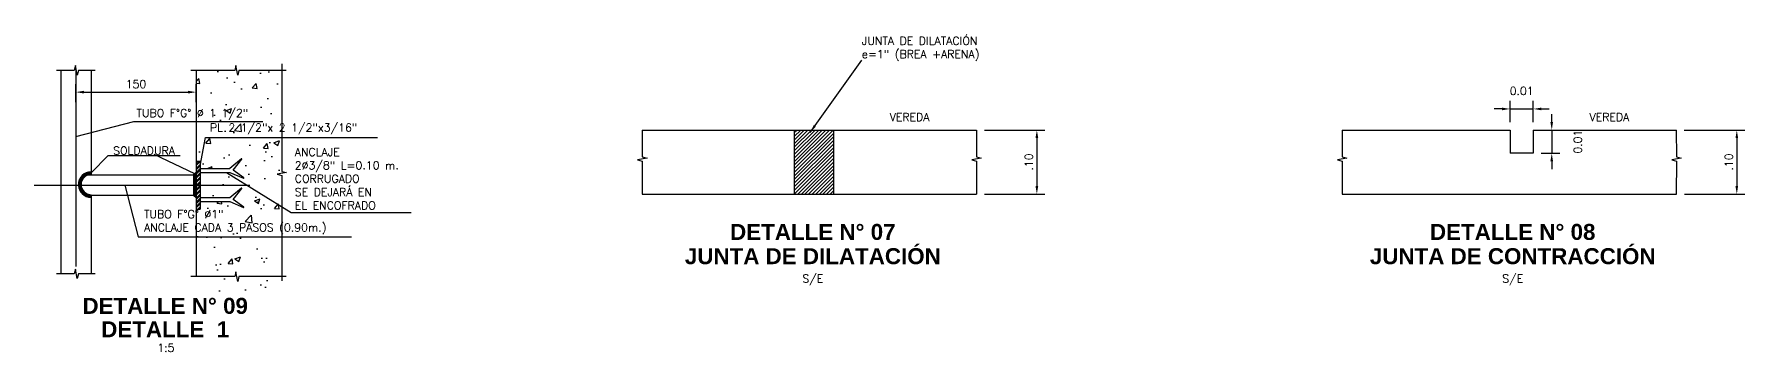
# Model space of a CAD drawing. Header units: metres. Extents: x -90 to 2507, y -28 to 972.
# Drawn here: x 145.568 to 147.705, y 179.336 to 179.733 of the extents above; entities that cross this region are included whole.
import ezdxf
from ezdxf.enums import TextEntityAlignment as Align

# ---------------------------------------------------------------- set-up
doc = ezdxf.new("R2010")
doc.units = ezdxf.units.M
doc.linetypes.add('CENTER', pattern=[50.8, 31.75, -6.35, 6.35, -6.35])
doc.linetypes.add('HIDDEN', pattern=[9.525, 6.35, -3.175])
for name, color, linetype in [('C-DETALLE-01', 1, 'Continuous'), ('C-DETALLE-02', 2, 'Continuous'), ('C-DETALLE-03', 3, 'Continuous'), ('G-achurado', 9, 'Continuous'), ('G-acotado', 8, 'Continuous'), ('G-ejes', 9, 'CENTER'), ('G-proyecciones', 2, 'HIDDEN'), ('G-SIMBOLOGIA', 2, 'Continuous'), ('G-textos-notas', 7, 'Continuous'), ('G-textos-titulos', 4, 'Continuous')]:
    doc.layers.add(name, color=color, linetype=linetype)
doc.styles.add('01COTAS', font='romans.shx')
doc.styles.add('5-NOTAS', font='romans.shx', dxfattribs={"height": 0.01})
doc.styles.add('5-TITULO', font='arialbd.ttf', dxfattribs={"height": 0.02})
doc.dimstyles.new('DIM-2-PLANTA', dxfattribs={"dimscale": 0.002, "dimtxt": 2, "dimasz": 2, "dimexe": 2, "dimexo": 2, "dimgap": 1, "dimtad": 1, "dimzin": 1, "dimdsep": 46, "dimtxsty": '01COTAS', "dimcen": 25, "dimclrd": 9, "dimclre": 9, "dimclrt": 7, "dimadec": 0, "dimazin": 0, "dimtfac": 1, "dimtmove": 2, "dimatfit": 3, "dimfxl": 1, "dimtolj": 1, "dimtzin": 0, "dimarcsym": 0})
doc.dimstyles.new('DIM-5-PLANTA', dxfattribs={"dimscale": 0.005, "dimtxt": 2, "dimasz": 2, "dimexe": 2, "dimexo": 2, "dimgap": 1, "dimtad": 1, "dimdec": 0, "dimlfac": 1000, "dimdsep": 46, "dimtxsty": '01COTAS', "dimcen": 25, "dimclrd": 9, "dimclre": 9, "dimclrt": 7, "dimadec": 0, "dimazin": 0, "dimtfac": 1, "dimtdec": 0, "dimtmove": 2, "dimatfit": 3, "dimfxl": 1, "dimtolj": 1, "dimtzin": 0, "dimarcsym": 0})

# ---------------------------------------------------------------- blocks, each defined once
blk = doc.blocks.new('*D339')
at = {"layer": 'Defpoints', "color": 0, "transparency": 16777216}
for p in [(145.7702, 179.6608), (145.6201, 179.6384), (145.7702, 179.6384)]:
    blk.add_point(p, dxfattribs=at)
at = {"layer": 'G-acotado', "color": 9, "lineweight": -2, "transparency": 16777216}
for p, q in [((145.6201, 179.6484), (145.6201, 179.6708)), ((145.7702, 179.6484), (145.7702, 179.6708)), ((145.6301, 179.6608), (145.7602, 179.6608))]:
    blk.add_line(p, q, dxfattribs=at)
at = {"layer": 'G-acotado', "color": 9, "transparency": 16777216}
for points in [[(145.6301, 179.6625), (145.6301, 179.6591), (145.6201, 179.6608)], [(145.7602, 179.6625), (145.7602, 179.6591), (145.7702, 179.6608)]]:
    blk.add_solid(points, dxfattribs=at)
at = {"layer": 'G-acotado', "color": 7, "transparency": 16777216, "insert": (145.6951, 179.6708), "char_height": 0.01, "attachment_point": 5, "style": '01COTAS'}
blk.add_mtext('\\A1;150', dxfattribs=at)
blk = doc.blocks.new('*D344')
at = {"layer": 'Defpoints', "color": 0, "transparency": 16777216}
for p in [(146.745, 179.6134), (146.7452, 179.5334), (146.8206, 179.5334)]:
    blk.add_point(p, dxfattribs=at)
at = {"layer": 'G-acotado', "color": 9, "lineweight": -2, "transparency": 16777216}
for p, q in [((146.755, 179.6134), (146.8306, 179.6134)), ((146.8206, 179.6034), (146.8206, 179.5434)), ((146.7552, 179.5334), (146.8306, 179.5334))]:
    blk.add_line(p, q, dxfattribs=at)
at = {"layer": 'G-acotado', "color": 9, "transparency": 16777216}
for points in [[(146.8189, 179.6034), (146.8223, 179.6034), (146.8206, 179.6134)], [(146.8189, 179.5434), (146.8223, 179.5434), (146.8206, 179.5334)]]:
    blk.add_solid(points, dxfattribs=at)
at = {"layer": 'G-acotado', "color": 7, "transparency": 16777216, "insert": (146.8106, 179.5734), "char_height": 0.01, "attachment_point": 5, "rotation": 90, "style": '01COTAS'}
blk.add_mtext('\\A1;.10', dxfattribs=at)
blk = doc.blocks.new('*D345')
at = {"layer": 'Defpoints', "color": 0, "transparency": 16777216}
for p in [(147.6195, 179.6134), (147.6196, 179.5334), (147.6951, 179.5334)]:
    blk.add_point(p, dxfattribs=at)
at = {"layer": 'G-acotado', "color": 9, "lineweight": -2, "transparency": 16777216}
for p, q in [((147.6295, 179.6134), (147.7051, 179.6134)), ((147.6951, 179.6034), (147.6951, 179.5434)), ((147.6296, 179.5334), (147.7051, 179.5334))]:
    blk.add_line(p, q, dxfattribs=at)
at = {"layer": 'G-acotado', "color": 9, "transparency": 16777216}
for points in [[(147.6934, 179.6034), (147.6967, 179.6034), (147.6951, 179.6134)], [(147.6934, 179.5434), (147.6967, 179.5434), (147.6951, 179.5334)]]:
    blk.add_solid(points, dxfattribs=at)
at = {"layer": 'G-acotado', "color": 7, "transparency": 16777216, "insert": (147.6851, 179.5734), "char_height": 0.01, "attachment_point": 5, "rotation": 90, "style": '01COTAS'}
blk.add_mtext('\\A1;.10', dxfattribs=at)
blk = doc.blocks.new('*D554')
at = {"layer": 'Defpoints', "color": 0, "transparency": 16777216}
for p in [(147.4408, 179.6398), (147.4118, 179.6134), (147.4408, 179.6134)]:
    blk.add_point(p, dxfattribs=at)
at = {"layer": 'G-acotado', "color": 9, "lineweight": -2, "transparency": 16777216}
for p, q in [((147.4118, 179.6234), (147.4118, 179.6498)), ((147.4408, 179.6234), (147.4408, 179.6498)), ((147.4018, 179.6398), (147.3918, 179.6398)), ((147.4118, 179.6398), (147.4408, 179.6398)), ((147.4508, 179.6398), (147.4608, 179.6398))]:
    blk.add_line(p, q, dxfattribs=at)
at = {"layer": 'G-acotado', "color": 9, "transparency": 16777216}
for points in [[(147.4018, 179.6414), (147.4018, 179.6381), (147.4118, 179.6398)], [(147.4508, 179.6414), (147.4508, 179.6381), (147.4408, 179.6398)]]:
    blk.add_solid(points, dxfattribs=at)
at = {"layer": 'G-acotado', "color": 7, "transparency": 16777216, "insert": (147.4263, 179.6623), "char_height": 0.01, "attachment_point": 5, "style": '01COTAS'}
blk.add_mtext('\\A1;0.01', dxfattribs=at)
blk = doc.blocks.new('*D555')
at = {"layer": 'Defpoints', "color": 0, "transparency": 16777216}
for p in [(147.4408, 179.6134), (147.4408, 179.5844), (147.4639, 179.5844)]:
    blk.add_point(p, dxfattribs=at)
at = {"layer": 'G-acotado', "color": 9, "lineweight": -2, "transparency": 16777216}
for p, q in [((147.4639, 179.6234), (147.4639, 179.6334)), ((147.4508, 179.6134), (147.4739, 179.6134)), ((147.4639, 179.6134), (147.4639, 179.5844)), ((147.4508, 179.5844), (147.4739, 179.5844)), ((147.4639, 179.5744), (147.4639, 179.5644))]:
    blk.add_line(p, q, dxfattribs=at)
at = {"layer": 'G-acotado', "color": 9, "transparency": 16777216}
for points in [[(147.4622, 179.6234), (147.4655, 179.6234), (147.4639, 179.6134)], [(147.4622, 179.5744), (147.4655, 179.5744), (147.4639, 179.5844)]]:
    blk.add_solid(points, dxfattribs=at)
at = {"layer": 'G-acotado', "color": 7, "transparency": 16777216, "insert": (147.4964, 179.5989), "char_height": 0.01, "attachment_point": 5, "rotation": 90, "style": '01COTAS'}
blk.add_mtext('\\A1;0.01', dxfattribs=at)

msp = doc.modelspace()

# ---------------------------------------------------------------- hatches: boundary and pattern name
h = msp.add_hatch()
h.set_pattern_fill('ANSI31', color=8, scale=0.001)
h.set_pattern_definition([(45, (146.517457, 179.5334172), (-0.00224506, 0.00224506), [])])
h.paths.add_polyline_path([(146.5664, 179.6134), (146.5175, 179.6134), (146.5175, 179.5334), (146.5664, 179.5334)])
at = {"layer": 'G-achurado'}
h = msp.add_hatch(dxfattribs=at)
h.set_pattern_fill('AR-CONC', color=256, scale=0.01, style=0)
h.set_pattern_definition([(50, (111.386703, 185.492424), (0.07172602, -0.00627521), [0.0075, -0.0825]), (355, (111.3867, 185.492424), (-0.01387513, 0.07521921), [0.006, -0.066]), (100.4514, (111.39268, 185.4919), (0.05785094, 0.06894395), [0.00637402, -0.07011421]), (46.1842, (111.3867, 185.51242), (0.1067241, -0.0165519), [0.01125, -0.12375]), (96.6356, (111.3956, 185.51104), (0.09346627, 0.0974118), [0.00956103, -0.1051713]), (351.1842, (111.3867, 185.51242), (0.0934662, 0.09741186), [0.009, -0.099]), (21, (111.396703, 185.507424), (0.05969071, -0.04026189), [0.0075, -0.0825]), (326, (111.3967, 185.507424), (0.02433153, 0.072515), [0.006, -0.066]), (71.4514, (111.40168, 185.50407), (0.08402226, 0.03225305), [0.00637402, -0.07011421]), (37.5, (111.386703, 185.492424), (0.001215986, 0.033289385), [0, -0.0652, 0, -0.067, 0, -0.06625]), (7.5, (111.386703, 185.492424), (0.026306954, 0.03944117), [0, -0.0382, 0, -0.0637, 0, -0.02525]), (327.5, (111.364403, 185.492424), (0.053382244, -0.002255487), [0, -0.025, 0, -0.078, 0, -0.1035]), (317.5, (111.354403, 185.492424), (0.05831862, 0.0100105), [0, -0.0325, 0, -0.0518, 0, -0.0735])])
h.paths.add_polyline_path([(145.7702, 179.4017), (145.8162, 179.4017), (145.8201, 179.4165), (145.8256, 179.3868), (145.8294, 179.4017), (145.8773, 179.4017), (145.8773, 179.5425), (145.8624, 179.5463), (145.8921, 179.5518), (145.8773, 179.5558), (145.8773, 179.688), (145.8294, 179.688), (145.8256, 179.6731), (145.8201, 179.7028), (145.8162, 179.688), (145.7702, 179.688), (145.7702, 179.5746), (145.7752, 179.5746), (145.7752, 179.5655), (145.8124, 179.5655), (145.8268, 179.5773, -0.891175), (145.8272, 179.5769), (145.8166, 179.5632), (145.8297, 179.5535, -0.891175), (145.8294, 179.5531), (145.8122, 179.5605), (145.7752, 179.5605), (145.7752, 179.529), (145.8124, 179.529), (145.8268, 179.5407, -0.891175), (145.8272, 179.5404), (145.8166, 179.5267), (145.8297, 179.517, -0.891175), (145.8294, 179.5165), (145.8122, 179.524), (145.7752, 179.524), (145.7752, 179.5146), (145.7702, 179.5146)])
h = msp.add_hatch(dxfattribs=at)
h.set_pattern_fill('ANSI31', color=256, scale=0.001, style=0)
h.set_pattern_definition([(45, (111.39170326, 185.49309046), (-8.838834765e-05, 8.838834765e-05), [])])
h.paths.add_polyline_path([(145.6392, 179.558), (145.6392, 179.5613, 1), (145.6392, 179.5293), (145.6392, 179.5326, -1)])
h = msp.add_hatch(dxfattribs=at)
h.set_pattern_fill('ANSI31', color=256, scale=0.001, style=0)
h.set_pattern_definition([(45, (111.38670326, 185.4924238), (-8.838834765e-05, 8.838834765e-05), [])])
h.paths.add_polyline_path([(145.7702, 179.5573), (145.7671, 179.5573), (145.7671, 179.5319), (145.7702, 179.5319)])
h.paths.add_polyline_path([(145.7702, 179.5573), (145.7702, 179.5603), (145.7671, 179.5573)])
h.paths.add_polyline_path([(145.7702, 179.5292), (145.7702, 179.5319), (145.7671, 179.5319)])
h = msp.add_hatch(dxfattribs=at)
h.set_pattern_fill('ANSI32', color=256, scale=0.01, style=0)
h.set_pattern_definition([(45, (111.3867033, 185.4924238), (-0.00265165043, 0.00265165043), []), (45, (111.388471, 185.4924238), (-0.00265165043, 0.00265165043), [])])
h.paths.add_polyline_path([(145.7752, 179.5746), (145.7702, 179.5746), (145.7702, 179.5146), (145.7752, 179.5146)])

# ---------------------------------------------------------------- linework, layer by layer
at = {"layer": 'C-DETALLE-01'}
for p, q in [((145.7702, 179.5746), (145.7752, 179.5746)), ((145.7752, 179.5746), (145.7752, 179.5146)), ((145.7702, 179.5146), (145.7752, 179.5146))]:
    msp.add_line(p, q, dxfattribs=at)
at = {"layer": 'C-DETALLE-02'}
for p, q in [((145.6011, 179.688), (145.6011, 179.4338)), ((145.6392, 179.688), (145.6392, 179.558)), ((145.6352, 179.5573), (145.7702, 179.5573)), ((145.6352, 179.5319), (145.7702, 179.5319)), ((145.6392, 179.5326), (145.6392, 179.4338))]:
    msp.add_line(p, q, dxfattribs=at)
msp.add_arc((145.6392, 179.5453), 0.0127, 90, 270, dxfattribs=at)
at = {"layer": 'C-DETALLE-03'}
for p, q in [((145.7702, 179.688), (145.7702, 179.5573)), ((145.7702, 179.5603), (145.7671, 179.5573)), ((145.7702, 179.5746), (145.7702, 179.5146)), ((145.7671, 179.5573), (145.7671, 179.5319)), ((145.7702, 179.5573), (145.7702, 179.4302)), ((145.7671, 179.5319), (145.7702, 179.5292))]:
    msp.add_line(p, q, dxfattribs=at)
for points in [[(146.3275, 179.6134), (146.7452, 179.6134)], [(146.5175, 179.6134), (146.5175, 179.5334)], [(146.5664, 179.6134), (146.5664, 179.5334)], [(147.2019, 179.6134), (147.4118, 179.6134)], [(147.4118, 179.6134), (147.4118, 179.5844)], [(147.4408, 179.6134), (147.6196, 179.6134)], [(147.4408, 179.6134), (147.4408, 179.5844)], [(147.4408, 179.5844), (147.4118, 179.5844)], [(146.3275, 179.5334), (146.7452, 179.5334)], [(147.2019, 179.5334), (147.6196, 179.5334)]]:
    msp.add_lwpolyline(points, dxfattribs=at)
msp.add_arc((145.6392, 179.5453), 0.016, 90, 270, dxfattribs=at)
at = {"layer": 'G-ejes', "ltscale": 10}
for p, q in [((145.6201, 179.6904), (145.6201, 179.443)), ((145.5679, 179.5446), (145.8375, 179.5446))]:
    msp.add_line(p, q, dxfattribs=at)
at = {"layer": 'G-proyecciones'}
for p, q in [((145.7752, 179.5655), (145.8122, 179.5655)), ((145.7752, 179.529), (145.8122, 179.529))]:
    msp.add_line(p, q, dxfattribs=at)
for points in [[(145.7752, 179.5605), (145.8122, 179.5605), (145.8294, 179.5531, 0.891175), (145.8297, 179.5535), (145.8166, 179.5632), (145.8272, 179.5769, 0.891175), (145.8268, 179.5773), (145.8123, 179.5654)], [(145.7752, 179.524), (145.8122, 179.524), (145.8294, 179.5165, 0.891175), (145.8297, 179.517), (145.8166, 179.5267), (145.8272, 179.5404, 0.891175), (145.8268, 179.5407), (145.8123, 179.5289)]]:
    msp.add_lwpolyline(points, format="xyb", dxfattribs=at)
at = {"layer": 'G-SIMBOLOGIA', "color": 1}
for points in [[(145.6439, 179.688), (145.6232, 179.688), (145.6217, 179.682), (145.6195, 179.6939), (145.6179, 179.688), (145.596, 179.688)], [(145.8828, 179.688), (145.8237, 179.688), (145.8222, 179.682), (145.82, 179.6939), (145.8184, 179.688), (145.7636, 179.688)], [(145.8773, 179.696), (145.8773, 179.5618), (145.8832, 179.5603), (145.8713, 179.5581), (145.8773, 179.5565), (145.8773, 179.4249)], [(146.3275, 179.6134), (146.3277, 179.5799), (146.3336, 179.5784), (146.3217, 179.5762), (146.3277, 179.5746), (146.3275, 179.5334)], [(146.745, 179.6134), (146.7452, 179.5799), (146.7511, 179.5784), (146.7392, 179.5762), (146.7452, 179.5746), (146.745, 179.5334)], [(147.2019, 179.6134), (147.2021, 179.5799), (147.208, 179.5784), (147.1962, 179.5762), (147.2021, 179.5746), (147.2019, 179.5334)], [(147.6195, 179.6134), (147.6196, 179.5799), (147.6256, 179.5784), (147.6137, 179.5762), (147.6196, 179.5746), (147.6195, 179.5334)], [(145.6439, 179.4338), (145.6232, 179.4338), (145.6217, 179.4278), (145.6195, 179.4397), (145.6179, 179.4338), (145.596, 179.4338)], [(145.8828, 179.4302), (145.8237, 179.4302), (145.8222, 179.4243), (145.82, 179.4361), (145.8184, 179.4302), (145.7636, 179.4302)]]:
    msp.add_lwpolyline(points, dxfattribs=at)

# ---------------------------------------------------------------- texts
at = {"layer": 'G-textos-notas', "style": '5-NOTAS'}
for s, p in [('S/E', (146.5407, 179.4228)), ('S/E', (147.4151, 179.4228)), ('1:5', (145.7324, 179.3363))]:
    msp.add_text(s, height=0.01, dxfattribs=at).set_placement(p, align=Align.CENTER)
at = {"layer": 'G-textos-notas', "char_height": 0.01, "attachment_point": 4, "style": '5-NOTAS'}
for s, insert in [('\\A1;JUNTA DE DILATACIÓN\\Pe=1" (BREA +ARENA)', (146.6019, 179.7149)), ('TUBO F°G° %%C 1 1/2"', (145.6957, 179.633)), ('\\A1;VEREDA', (146.6367, 179.6297)), ('\\A1;VEREDA', (147.5111, 179.6297)), ('PL 2 1/2"x 2 1/2"x3/16"', (145.7874, 179.6148)), ('\\A1;SOLDADURA', (145.6666, 179.5877)), ('ANCLAJE\\P2%%C3/8" L=0.10 m.\\PCORRUGADO\\PSE DEJARÁ EN\\PEL ENCOFRADO', (145.8935, 179.5526)), ('TUBO F°G° %%C1"\\PANCLAJE CADA 3 PASOS (0.90m.)', (145.7051, 179.4983))]:
    msp.add_mtext(s, dxfattribs=dict(at, insert=insert))
at = {"layer": 'G-textos-titulos', "style": '5-TITULO'}
for s, p in [('DETALLE N° 07', (146.5407, 179.4761)), ('DETALLE N° 08', (147.4151, 179.4761)), ('JUNTA DE DILATACIÓN', (146.5407, 179.4458)), ('JUNTA DE CONTRACCIÓN', (147.4151, 179.4458)), ('DETALLE N° 09', (145.7316, 179.3837)), ('DETALLE  1', (145.7316, 179.3544))]:
    msp.add_text(s, height=0.02, dxfattribs=at).set_placement(p, align=Align.CENTER)

# ---------------------------------------------------------------- dimensions: what is measured, and where the dimension line sits
at = {"layer": 'G-acotado'}
dim = msp.add_linear_dim(base=(145.7702, 179.6608), p1=(145.6201, 179.6384), p2=(145.7702, 179.6384), dimstyle='DIM-5-PLANTA', dxfattribs=at)
dim.commit()
dim.dimension.update_dxf_attribs({"geometry": '*D339', "text_midpoint": (145.6951, 179.6708)})
dim = msp.add_linear_dim(base=(147.4408, 179.6398), p1=(147.4118, 179.6134), p2=(147.4408, 179.6134), text='0.01', dimstyle='DIM-5-PLANTA', dxfattribs=at)
dim.commit()
dim.dimension.update_dxf_attribs({"geometry": '*D554', "text_midpoint": (147.4263, 179.6623)})
for base, p1, p2, text, picture, middle in [((147.4639, 179.5844), (147.4408, 179.6134), (147.4408, 179.5844), '0.01', '*D555', (147.4964, 179.5989)), ((146.8206, 179.5334), (146.745, 179.6134), (146.7452, 179.5334), '.10', '*D344', (146.8106, 179.5734)), ((147.6951, 179.5334), (147.6195, 179.6134), (147.6196, 179.5334), '.10', '*D345', (147.6851, 179.5734))]:
    dim = msp.add_linear_dim(base=base, p1=p1, p2=p2, angle=90, text=text, dimstyle='DIM-5-PLANTA', dxfattribs=at)
    dim.commit()
    dim.dimension.update_dxf_attribs({"geometry": picture, "text_midpoint": middle})

# ---------------------------------------------------------------- leaders
at = {"layer": 'G-textos-notas'}
for points, dimstyle in [([(146.5374, 179.6105), (146.6019, 179.7006)], 'DIM-5-PLANTA'), ([(145.7686, 179.5588), (145.7178, 179.5827)], 'DIM-2-PLANTA')]:
    msp.add_leader(points, dimstyle=dimstyle, dxfattribs=at)
at = {"layer": 'G-textos-notas', "annotation_type": 0, "has_hookline": 1, "hookline_direction": 0}
for points, text_width in [([(145.6201, 179.6053), (145.6925, 179.6242)], 0.159), ([(145.7752, 179.5687), (145.7821, 179.6043), (145.7861, 179.6043)], 0.2086), ([(145.6392, 179.5601), (145.6605, 179.5817), (145.6645, 179.5817)], 0.0838), ([(145.808, 179.5605), (145.8888, 179.5104), (145.8928, 179.5104)], 0.1443), ([(145.6812, 179.5446), (145.6977, 179.4799), (145.7017, 179.4799)], 0.2605)]:
    msp.add_leader(points, dimstyle='DIM-2-PLANTA', dxfattribs=dict(at, text_width=text_width))

doc.saveas('drawing.dxf')
